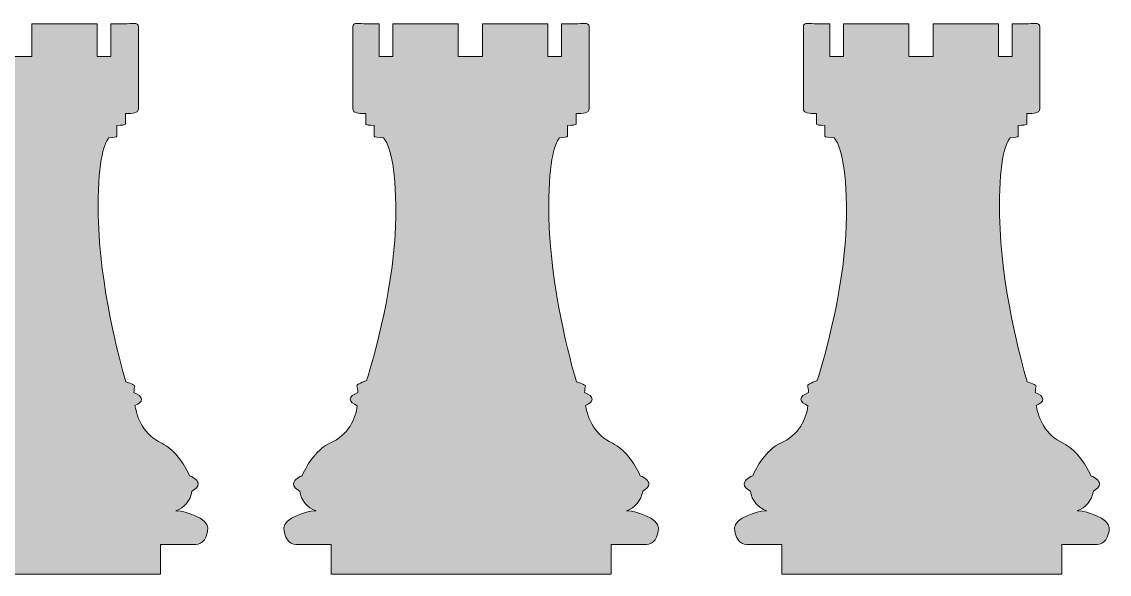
# Model space of a CAD drawing. Header units: inches. Extents: x 492 to 1331, y -1203 to -612.
# Drawn here: x 1169.7 to 1303.7, y -985.3 to -917.3 of the extents above; entities that cross this region are included whole.
import ezdxf

# ---------------------------------------------------------------- set-up
doc = ezdxf.new("R2010")
doc.units = ezdxf.units.IN
doc.header["$MEASUREMENT"] = 0
doc.layers.add('Layer 1', color=7, linetype='Continuous')

msp = doc.modelspace()

# ---------------------------------------------------------------- hatches: boundary and pattern name
at = {"layer": 'Layer 1'}
h = msp.add_hatch(color=7, dxfattribs=at)
h.dxf.hatch_style = 2
edge = h.paths.add_edge_path()
edge.add_spline(control_points=[(1188.91, -977.53), (1188.91, -977.53), (1188.68, -977.53), (1188.68, -977.53), (1189.74, -977.17), (1190.54, -976.24), (1190.69, -975.1), (1191.17, -974.84), (1191.45, -974.55), (1191.45, -974.22), (1191.45, -973.84), (1191.05, -973.48), (1190.37, -973.2), (1189.75, -971.65), (1188.37, -969.88), (1186.98, -969.2), (1184.78, -968.21), (1183.94, -966.17), (1183.66, -964.56), (1184.16, -964.35), (1184.47, -964.08), (1184.47, -963.79), (1184.47, -963.47), (1184.11, -963.18), (1183.53, -962.97), (1183.55, -962.56), (1183.59, -962.29), (1183.63, -962.22), (1183.71, -962.09), (1183.3, -961.87), (1182.53, -961.63), (1181.76, -959.02), (1179.32, -950), (1179.14, -941.16), (1179.01, -934.75), (1179.8, -932.42), (1180.44, -931.58), (1181.01, -931.56), (1181.43, -931.49), (1181.43, -931.41), (1181.43, -931.41), (1181.43, -930.08), (1181.43, -930.08), (1182.04, -930.06), (1182.49, -929.99), (1182.49, -929.91), (1182.49, -929.91), (1182.49, -928.61), (1182.49, -928.61), (1183.38, -928.61), (1184.08, -928.59), (1184.08, -928), (1184.08, -928), (1184.08, -917.92), (1184.08, -917.92), (1184.08, -917.3), (1183.31, -917.56), (1182.37, -917.56), (1182.37, -917.56), (1180.69, -917.56), (1180.69, -917.56), (1180.69, -917.56), (1180.69, -921.6), (1180.69, -921.6), (1180.69, -921.6), (1179.01, -921.6), (1179.01, -921.6), (1179.01, -921.6), (1179.01, -917.56), (1179.01, -917.56), (1179.01, -917.56), (1170.96, -917.56), (1170.96, -917.56), (1170.96, -917.56), (1170.96, -921.6), (1170.96, -921.6), (1170.96, -921.6), (1167.97, -921.6), (1167.97, -921.6), (1167.97, -921.6), (1167.97, -917.56), (1167.97, -917.56), (1167.97, -917.56), (1159.92, -917.56), (1159.92, -917.56), (1159.92, -917.56), (1159.92, -921.6), (1159.92, -921.6), (1159.92, -921.6), (1158.23, -921.6), (1158.23, -921.6), (1158.23, -921.6), (1158.23, -917.56), (1158.23, -917.56), (1158.23, -917.56), (1156.69, -917.56), (1156.69, -917.56), (1155.74, -917.56), (1154.97, -917.3), (1154.97, -917.92), (1154.97, -917.92), (1154.97, -928), (1154.97, -928), (1154.97, -928.59), (1155.67, -928.61), (1156.56, -928.61), (1156.56, -928.61), (1156.56, -929.91), (1156.56, -929.91), (1156.56, -929.99), (1157.01, -930.06), (1157.63, -930.08), (1157.63, -930.08), (1157.63, -931.41), (1157.63, -931.41), (1157.63, -931.5), (1158.11, -931.57), (1158.76, -931.58), (1159.44, -932.42), (1160.3, -934.72), (1160.27, -941), (1160.23, -949.58), (1157.56, -958.67), (1156.67, -961.49), (1155.84, -961.78), (1155.4, -962.04), (1155.49, -962.22), (1155.52, -962.29), (1155.57, -962.56), (1155.6, -962.97), (1155.02, -963.18), (1154.66, -963.47), (1154.66, -963.79), (1154.66, -964.1), (1154.99, -964.37), (1155.54, -964.58), (1155.3, -966.18), (1154.5, -968.17), (1152.14, -969.2), (1150.76, -969.81), (1149.37, -971.63), (1148.75, -973.2), (1148.08, -973.48), (1147.67, -973.84), (1147.67, -974.22), (1147.67, -974.55), (1147.95, -974.84), (1148.43, -975.1), (1148.59, -976.24), (1149.38, -977.17), (1150.44, -977.53), (1150.44, -977.53), (1150.22, -977.53), (1150.22, -977.53), (1149.39, -977.53), (1146.47, -978.46), (1146.47, -979.61), (1146.47, -980.76), (1147.14, -981.69), (1147.97, -981.69), (1147.97, -981.69), (1152.33, -981.69), (1152.33, -981.69), (1152.33, -981.69), (1152.33, -985.33), (1152.33, -985.33), (1152.33, -985.33), (1186.8, -985.33), (1186.8, -985.33), (1186.8, -985.33), (1186.8, -981.69), (1186.8, -981.69), (1186.8, -981.69), (1191.16, -981.69), (1191.16, -981.69), (1191.98, -981.69), (1192.65, -980.76), (1192.65, -979.61), (1192.65, -978.46), (1189.73, -977.53), (1188.91, -977.53)], knot_values=[0, 0, 0, 0, 1, 1, 1, 2, 2, 2, 3, 3, 3, 4, 4, 4, 5, 5, 5, 6, 6, 6, 7, 7, 7, 8, 8, 8, 9, 9, 9, 10, 10, 10, 11, 11, 11, 12, 12, 12, 13, 13, 13, 14, 14, 14, 15, 15, 15, 16, 16, 16, 17, 17, 17, 18, 18, 18, 19, 19, 19, 20, 20, 20, 21, 21, 21, 22, 22, 22, 23, 23, 23, 24, 24, 24, 25, 25, 25, 26, 26, 26, 27, 27, 27, 28, 28, 28, 29, 29, 29, 30, 30, 30, 31, 31, 31, 32, 32, 32, 33, 33, 33, 34, 34, 34, 35, 35, 35, 36, 36, 36, 37, 37, 37, 38, 38, 38, 39, 39, 39, 40, 40, 40, 41, 41, 41, 42, 42, 42, 43, 43, 43, 44, 44, 44, 45, 45, 45, 46, 46, 46, 47, 47, 47, 48, 48, 48, 49, 49, 49, 50, 50, 50, 51, 51, 51, 52, 52, 52, 53, 53, 53, 54, 54, 54, 55, 55, 55, 56, 56, 56, 57, 57, 57, 58, 58, 58, 59, 59, 59, 60, 60, 60, 60], degree=3, periodic=1)
h = msp.add_hatch(color=7, dxfattribs=at)
h.dxf.hatch_style = 2
edge = h.paths.add_edge_path()
edge.add_spline(control_points=[(1244.43, -977.53), (1244.43, -977.53), (1244.21, -977.53), (1244.21, -977.53), (1245.27, -977.17), (1246.07, -976.24), (1246.22, -975.1), (1246.7, -974.84), (1246.98, -974.55), (1246.98, -974.22), (1246.98, -973.84), (1246.58, -973.48), (1245.9, -973.2), (1245.28, -971.65), (1243.89, -969.88), (1242.51, -969.2), (1240.3, -968.21), (1239.46, -966.17), (1239.18, -964.56), (1239.69, -964.35), (1239.99, -964.08), (1239.99, -963.79), (1239.99, -963.47), (1239.64, -963.18), (1239.06, -962.97), (1239.07, -962.56), (1239.12, -962.29), (1239.16, -962.22), (1239.24, -962.09), (1238.83, -961.87), (1238.05, -961.63), (1237.29, -959.02), (1234.84, -950), (1234.66, -941.16), (1234.54, -934.75), (1235.33, -932.42), (1235.96, -931.58), (1236.54, -931.56), (1236.95, -931.49), (1236.95, -931.41), (1236.95, -931.41), (1236.95, -930.08), (1236.95, -930.08), (1237.57, -930.06), (1238.02, -929.99), (1238.02, -929.91), (1238.02, -929.91), (1238.02, -928.61), (1238.02, -928.61), (1238.91, -928.61), (1239.61, -928.59), (1239.61, -928), (1239.61, -928), (1239.61, -917.92), (1239.61, -917.92), (1239.61, -917.3), (1238.84, -917.56), (1237.89, -917.56), (1237.89, -917.56), (1236.22, -917.56), (1236.22, -917.56), (1236.22, -917.56), (1236.22, -921.6), (1236.22, -921.6), (1236.22, -921.6), (1234.54, -921.6), (1234.54, -921.6), (1234.54, -921.6), (1234.54, -917.56), (1234.54, -917.56), (1234.54, -917.56), (1226.49, -917.56), (1226.49, -917.56), (1226.49, -917.56), (1226.49, -921.6), (1226.49, -921.6), (1226.49, -921.6), (1223.49, -921.6), (1223.49, -921.6), (1223.49, -921.6), (1223.49, -917.56), (1223.49, -917.56), (1223.49, -917.56), (1215.44, -917.56), (1215.44, -917.56), (1215.44, -917.56), (1215.44, -921.6), (1215.44, -921.6), (1215.44, -921.6), (1213.76, -921.6), (1213.76, -921.6), (1213.76, -921.6), (1213.76, -917.56), (1213.76, -917.56), (1213.76, -917.56), (1212.21, -917.56), (1212.21, -917.56), (1211.27, -917.56), (1210.5, -917.3), (1210.5, -917.92), (1210.5, -917.92), (1210.5, -928), (1210.5, -928), (1210.5, -928.59), (1211.2, -928.61), (1212.09, -928.61), (1212.09, -928.61), (1212.09, -929.91), (1212.09, -929.91), (1212.09, -929.99), (1212.54, -930.06), (1213.15, -930.08), (1213.15, -930.08), (1213.15, -931.41), (1213.15, -931.41), (1213.15, -931.5), (1213.64, -931.57), (1214.28, -931.58), (1214.97, -932.42), (1215.83, -934.72), (1215.8, -941), (1215.75, -949.58), (1213.09, -958.67), (1212.19, -961.49), (1211.37, -961.78), (1210.93, -962.04), (1211.02, -962.22), (1211.05, -962.29), (1211.1, -962.56), (1211.13, -962.97), (1210.55, -963.18), (1210.19, -963.47), (1210.19, -963.79), (1210.19, -964.1), (1210.52, -964.37), (1211.06, -964.58), (1210.83, -966.18), (1210.02, -968.17), (1207.67, -969.2), (1206.28, -969.81), (1204.9, -971.63), (1204.27, -973.2), (1203.6, -973.48), (1203.2, -973.84), (1203.2, -974.22), (1203.2, -974.55), (1203.48, -974.84), (1203.96, -975.1), (1204.11, -976.24), (1204.91, -977.17), (1205.97, -977.53), (1205.97, -977.53), (1205.75, -977.53), (1205.75, -977.53), (1204.92, -977.53), (1202, -978.46), (1202, -979.61), (1202, -980.76), (1202.67, -981.69), (1203.5, -981.69), (1203.5, -981.69), (1207.85, -981.69), (1207.85, -981.69), (1207.85, -981.69), (1207.85, -985.33), (1207.85, -985.33), (1207.85, -985.33), (1242.33, -985.33), (1242.33, -985.33), (1242.33, -985.33), (1242.33, -981.69), (1242.33, -981.69), (1242.33, -981.69), (1246.68, -981.69), (1246.68, -981.69), (1247.51, -981.69), (1248.18, -980.76), (1248.18, -979.61), (1248.18, -978.46), (1245.26, -977.53), (1244.43, -977.53)], knot_values=[0, 0, 0, 0, 1, 1, 1, 2, 2, 2, 3, 3, 3, 4, 4, 4, 5, 5, 5, 6, 6, 6, 7, 7, 7, 8, 8, 8, 9, 9, 9, 10, 10, 10, 11, 11, 11, 12, 12, 12, 13, 13, 13, 14, 14, 14, 15, 15, 15, 16, 16, 16, 17, 17, 17, 18, 18, 18, 19, 19, 19, 20, 20, 20, 21, 21, 21, 22, 22, 22, 23, 23, 23, 24, 24, 24, 25, 25, 25, 26, 26, 26, 27, 27, 27, 28, 28, 28, 29, 29, 29, 30, 30, 30, 31, 31, 31, 32, 32, 32, 33, 33, 33, 34, 34, 34, 35, 35, 35, 36, 36, 36, 37, 37, 37, 38, 38, 38, 39, 39, 39, 40, 40, 40, 41, 41, 41, 42, 42, 42, 43, 43, 43, 44, 44, 44, 45, 45, 45, 46, 46, 46, 47, 47, 47, 48, 48, 48, 49, 49, 49, 50, 50, 50, 51, 51, 51, 52, 52, 52, 53, 53, 53, 54, 54, 54, 55, 55, 55, 56, 56, 56, 57, 57, 57, 58, 58, 58, 59, 59, 59, 60, 60, 60, 60], degree=3, periodic=1)
h = msp.add_hatch(color=7, dxfattribs=at)
h.dxf.hatch_style = 2
edge = h.paths.add_edge_path()
edge.add_spline(control_points=[(1299.96, -977.53), (1299.96, -977.53), (1299.74, -977.53), (1299.74, -977.53), (1300.8, -977.17), (1301.6, -976.24), (1301.75, -975.1), (1302.23, -974.84), (1302.51, -974.55), (1302.51, -974.22), (1302.51, -973.84), (1302.1, -973.48), (1301.43, -973.2), (1300.8, -971.65), (1299.42, -969.88), (1298.04, -969.2), (1295.83, -968.21), (1294.99, -966.17), (1294.71, -964.56), (1295.21, -964.35), (1295.52, -964.08), (1295.52, -963.79), (1295.52, -963.47), (1295.17, -963.18), (1294.59, -962.97), (1294.6, -962.56), (1294.65, -962.29), (1294.69, -962.22), (1294.77, -962.09), (1294.35, -961.87), (1293.58, -961.63), (1292.82, -959.02), (1290.37, -950), (1290.19, -941.16), (1290.06, -934.75), (1290.86, -932.42), (1291.49, -931.58), (1292.06, -931.56), (1292.48, -931.49), (1292.48, -931.41), (1292.48, -931.41), (1292.48, -930.08), (1292.48, -930.08), (1293.1, -930.06), (1293.54, -929.99), (1293.54, -929.91), (1293.54, -929.91), (1293.54, -928.61), (1293.54, -928.61), (1294.44, -928.61), (1295.14, -928.59), (1295.14, -928), (1295.14, -928), (1295.14, -917.92), (1295.14, -917.92), (1295.14, -917.3), (1294.37, -917.56), (1293.42, -917.56), (1293.42, -917.56), (1291.75, -917.56), (1291.75, -917.56), (1291.75, -917.56), (1291.75, -921.6), (1291.75, -921.6), (1291.75, -921.6), (1290.07, -921.6), (1290.07, -921.6), (1290.07, -921.6), (1290.07, -917.56), (1290.07, -917.56), (1290.07, -917.56), (1282.02, -917.56), (1282.02, -917.56), (1282.02, -917.56), (1282.02, -921.6), (1282.02, -921.6), (1282.02, -921.6), (1279.02, -921.6), (1279.02, -921.6), (1279.02, -921.6), (1279.02, -917.56), (1279.02, -917.56), (1279.02, -917.56), (1270.97, -917.56), (1270.97, -917.56), (1270.97, -917.56), (1270.97, -921.6), (1270.97, -921.6), (1270.97, -921.6), (1269.29, -921.6), (1269.29, -921.6), (1269.29, -921.6), (1269.29, -917.56), (1269.29, -917.56), (1269.29, -917.56), (1267.74, -917.56), (1267.74, -917.56), (1266.79, -917.56), (1266.02, -917.3), (1266.02, -917.92), (1266.02, -917.92), (1266.02, -928), (1266.02, -928), (1266.02, -928.59), (1266.73, -928.61), (1267.62, -928.61), (1267.62, -928.61), (1267.62, -929.91), (1267.62, -929.91), (1267.62, -929.99), (1268.07, -930.06), (1268.68, -930.08), (1268.68, -930.08), (1268.68, -931.41), (1268.68, -931.41), (1268.68, -931.5), (1269.17, -931.57), (1269.81, -931.58), (1270.49, -932.42), (1271.36, -934.72), (1271.33, -941), (1271.28, -949.58), (1268.62, -958.67), (1267.72, -961.49), (1266.9, -961.78), (1266.45, -962.04), (1266.55, -962.22), (1266.58, -962.29), (1266.63, -962.56), (1266.66, -962.97), (1266.08, -963.18), (1265.72, -963.47), (1265.72, -963.79), (1265.72, -964.1), (1266.05, -964.37), (1266.59, -964.58), (1266.36, -966.18), (1265.55, -968.17), (1263.2, -969.2), (1261.81, -969.81), (1260.42, -971.63), (1259.8, -973.2), (1259.13, -973.48), (1258.73, -973.84), (1258.73, -974.22), (1258.73, -974.55), (1259.01, -974.84), (1259.49, -975.1), (1259.64, -976.24), (1260.44, -977.17), (1261.5, -977.53), (1261.5, -977.53), (1261.27, -977.53), (1261.27, -977.53), (1260.45, -977.53), (1257.53, -978.46), (1257.53, -979.61), (1257.53, -980.76), (1258.2, -981.69), (1259.03, -981.69), (1259.03, -981.69), (1263.38, -981.69), (1263.38, -981.69), (1263.38, -981.69), (1263.38, -985.33), (1263.38, -985.33), (1263.38, -985.33), (1297.86, -985.33), (1297.86, -985.33), (1297.86, -985.33), (1297.86, -981.69), (1297.86, -981.69), (1297.86, -981.69), (1302.21, -981.69), (1302.21, -981.69), (1303.04, -981.69), (1303.71, -980.76), (1303.71, -979.61), (1303.71, -978.46), (1300.79, -977.53), (1299.96, -977.53)], knot_values=[0, 0, 0, 0, 1, 1, 1, 2, 2, 2, 3, 3, 3, 4, 4, 4, 5, 5, 5, 6, 6, 6, 7, 7, 7, 8, 8, 8, 9, 9, 9, 10, 10, 10, 11, 11, 11, 12, 12, 12, 13, 13, 13, 14, 14, 14, 15, 15, 15, 16, 16, 16, 17, 17, 17, 18, 18, 18, 19, 19, 19, 20, 20, 20, 21, 21, 21, 22, 22, 22, 23, 23, 23, 24, 24, 24, 25, 25, 25, 26, 26, 26, 27, 27, 27, 28, 28, 28, 29, 29, 29, 30, 30, 30, 31, 31, 31, 32, 32, 32, 33, 33, 33, 34, 34, 34, 35, 35, 35, 36, 36, 36, 37, 37, 37, 38, 38, 38, 39, 39, 39, 40, 40, 40, 41, 41, 41, 42, 42, 42, 43, 43, 43, 44, 44, 44, 45, 45, 45, 46, 46, 46, 47, 47, 47, 48, 48, 48, 49, 49, 49, 50, 50, 50, 51, 51, 51, 52, 52, 52, 53, 53, 53, 54, 54, 54, 55, 55, 55, 56, 56, 56, 57, 57, 57, 58, 58, 58, 59, 59, 59, 60, 60, 60, 60], degree=3, periodic=1)

# ---------------------------------------------------------------- linework, layer by layer
at = {"layer": 'Layer 1', "lineweight": 0}
for points in [[(1188.91, -977.53), (1188.91, -977.53), (1188.68, -977.53), (1188.68, -977.53), (1189.74, -977.17), (1190.54, -976.24), (1190.69, -975.1), (1191.17, -974.84), (1191.45, -974.55), (1191.45, -974.22), (1191.45, -973.84), (1191.05, -973.48), (1190.37, -973.2), (1189.75, -971.65), (1188.37, -969.88), (1186.98, -969.2), (1184.78, -968.21), (1183.94, -966.17), (1183.66, -964.56), (1184.16, -964.35), (1184.47, -964.08), (1184.47, -963.79), (1184.47, -963.47), (1184.11, -963.18), (1183.53, -962.97), (1183.55, -962.56), (1183.59, -962.29), (1183.63, -962.22), (1183.71, -962.09), (1183.3, -961.87), (1182.53, -961.63), (1181.76, -959.02), (1179.32, -950), (1179.14, -941.16), (1179.01, -934.75), (1179.8, -932.42), (1180.44, -931.58), (1181.01, -931.56), (1181.43, -931.49), (1181.43, -931.41), (1181.43, -931.41), (1181.43, -930.08), (1181.43, -930.08), (1182.04, -930.06), (1182.49, -929.99), (1182.49, -929.91), (1182.49, -929.91), (1182.49, -928.61), (1182.49, -928.61), (1183.38, -928.61), (1184.08, -928.59), (1184.08, -928), (1184.08, -928), (1184.08, -917.92), (1184.08, -917.92), (1184.08, -917.3), (1183.31, -917.56), (1182.37, -917.56), (1182.37, -917.56), (1180.69, -917.56), (1180.69, -917.56), (1180.69, -917.56), (1180.69, -921.6), (1180.69, -921.6), (1180.69, -921.6), (1179.01, -921.6), (1179.01, -921.6), (1179.01, -921.6), (1179.01, -917.56), (1179.01, -917.56), (1179.01, -917.56), (1170.96, -917.56), (1170.96, -917.56), (1170.96, -917.56), (1170.96, -921.6), (1170.96, -921.6), (1170.96, -921.6), (1167.97, -921.6), (1167.97, -921.6), (1167.97, -921.6), (1167.97, -917.56), (1167.97, -917.56), (1167.97, -917.56), (1159.92, -917.56), (1159.92, -917.56), (1159.92, -917.56), (1159.92, -921.6), (1159.92, -921.6), (1159.92, -921.6), (1158.23, -921.6), (1158.23, -921.6), (1158.23, -921.6), (1158.23, -917.56), (1158.23, -917.56), (1158.23, -917.56), (1156.69, -917.56), (1156.69, -917.56), (1155.74, -917.56), (1154.97, -917.3), (1154.97, -917.92), (1154.97, -917.92), (1154.97, -928), (1154.97, -928), (1154.97, -928.59), (1155.67, -928.61), (1156.56, -928.61), (1156.56, -928.61), (1156.56, -929.91), (1156.56, -929.91), (1156.56, -929.99), (1157.01, -930.06), (1157.63, -930.08), (1157.63, -930.08), (1157.63, -931.41), (1157.63, -931.41), (1157.63, -931.5), (1158.11, -931.57), (1158.76, -931.58), (1159.44, -932.42), (1160.3, -934.72), (1160.27, -941), (1160.23, -949.58), (1157.56, -958.67), (1156.67, -961.49), (1155.84, -961.78), (1155.4, -962.04), (1155.49, -962.22), (1155.52, -962.29), (1155.57, -962.56), (1155.6, -962.97), (1155.02, -963.18), (1154.66, -963.47), (1154.66, -963.79), (1154.66, -964.1), (1154.99, -964.37), (1155.54, -964.58), (1155.3, -966.18), (1154.5, -968.17), (1152.14, -969.2), (1150.76, -969.81), (1149.37, -971.63), (1148.75, -973.2), (1148.08, -973.48), (1147.67, -973.84), (1147.67, -974.22), (1147.67, -974.55), (1147.95, -974.84), (1148.43, -975.1), (1148.59, -976.24), (1149.38, -977.17), (1150.44, -977.53), (1150.44, -977.53), (1150.22, -977.53), (1150.22, -977.53), (1149.39, -977.53), (1146.47, -978.46), (1146.47, -979.61), (1146.47, -980.76), (1147.14, -981.69), (1147.97, -981.69), (1147.97, -981.69), (1152.33, -981.69), (1152.33, -981.69), (1152.33, -981.69), (1152.33, -985.33), (1152.33, -985.33), (1152.33, -985.33), (1186.8, -985.33), (1186.8, -985.33), (1186.8, -985.33), (1186.8, -981.69), (1186.8, -981.69), (1186.8, -981.69), (1191.16, -981.69), (1191.16, -981.69), (1191.98, -981.69), (1192.65, -980.76), (1192.65, -979.61), (1192.65, -978.46), (1189.73, -977.53), (1188.91, -977.53)], [(1244.43, -977.53), (1244.43, -977.53), (1244.21, -977.53), (1244.21, -977.53), (1245.27, -977.17), (1246.07, -976.24), (1246.22, -975.1), (1246.7, -974.84), (1246.98, -974.55), (1246.98, -974.22), (1246.98, -973.84), (1246.58, -973.48), (1245.9, -973.2), (1245.28, -971.65), (1243.89, -969.88), (1242.51, -969.2), (1240.3, -968.21), (1239.46, -966.17), (1239.18, -964.56), (1239.69, -964.35), (1239.99, -964.08), (1239.99, -963.79), (1239.99, -963.47), (1239.64, -963.18), (1239.06, -962.97), (1239.07, -962.56), (1239.12, -962.29), (1239.16, -962.22), (1239.24, -962.09), (1238.83, -961.87), (1238.05, -961.63), (1237.29, -959.02), (1234.84, -950), (1234.66, -941.16), (1234.54, -934.75), (1235.33, -932.42), (1235.96, -931.58), (1236.54, -931.56), (1236.95, -931.49), (1236.95, -931.41), (1236.95, -931.41), (1236.95, -930.08), (1236.95, -930.08), (1237.57, -930.06), (1238.02, -929.99), (1238.02, -929.91), (1238.02, -929.91), (1238.02, -928.61), (1238.02, -928.61), (1238.91, -928.61), (1239.61, -928.59), (1239.61, -928), (1239.61, -928), (1239.61, -917.92), (1239.61, -917.92), (1239.61, -917.3), (1238.84, -917.56), (1237.89, -917.56), (1237.89, -917.56), (1236.22, -917.56), (1236.22, -917.56), (1236.22, -917.56), (1236.22, -921.6), (1236.22, -921.6), (1236.22, -921.6), (1234.54, -921.6), (1234.54, -921.6), (1234.54, -921.6), (1234.54, -917.56), (1234.54, -917.56), (1234.54, -917.56), (1226.49, -917.56), (1226.49, -917.56), (1226.49, -917.56), (1226.49, -921.6), (1226.49, -921.6), (1226.49, -921.6), (1223.49, -921.6), (1223.49, -921.6), (1223.49, -921.6), (1223.49, -917.56), (1223.49, -917.56), (1223.49, -917.56), (1215.44, -917.56), (1215.44, -917.56), (1215.44, -917.56), (1215.44, -921.6), (1215.44, -921.6), (1215.44, -921.6), (1213.76, -921.6), (1213.76, -921.6), (1213.76, -921.6), (1213.76, -917.56), (1213.76, -917.56), (1213.76, -917.56), (1212.21, -917.56), (1212.21, -917.56), (1211.27, -917.56), (1210.5, -917.3), (1210.5, -917.92), (1210.5, -917.92), (1210.5, -928), (1210.5, -928), (1210.5, -928.59), (1211.2, -928.61), (1212.09, -928.61), (1212.09, -928.61), (1212.09, -929.91), (1212.09, -929.91), (1212.09, -929.99), (1212.54, -930.06), (1213.15, -930.08), (1213.15, -930.08), (1213.15, -931.41), (1213.15, -931.41), (1213.15, -931.5), (1213.64, -931.57), (1214.28, -931.58), (1214.97, -932.42), (1215.83, -934.72), (1215.8, -941), (1215.75, -949.58), (1213.09, -958.67), (1212.19, -961.49), (1211.37, -961.78), (1210.93, -962.04), (1211.02, -962.22), (1211.05, -962.29), (1211.1, -962.56), (1211.13, -962.97), (1210.55, -963.18), (1210.19, -963.47), (1210.19, -963.79), (1210.19, -964.1), (1210.52, -964.37), (1211.06, -964.58), (1210.83, -966.18), (1210.02, -968.17), (1207.67, -969.2), (1206.28, -969.81), (1204.9, -971.63), (1204.27, -973.2), (1203.6, -973.48), (1203.2, -973.84), (1203.2, -974.22), (1203.2, -974.55), (1203.48, -974.84), (1203.96, -975.1), (1204.11, -976.24), (1204.91, -977.17), (1205.97, -977.53), (1205.97, -977.53), (1205.75, -977.53), (1205.75, -977.53), (1204.92, -977.53), (1202, -978.46), (1202, -979.61), (1202, -980.76), (1202.67, -981.69), (1203.5, -981.69), (1203.5, -981.69), (1207.85, -981.69), (1207.85, -981.69), (1207.85, -981.69), (1207.85, -985.33), (1207.85, -985.33), (1207.85, -985.33), (1242.33, -985.33), (1242.33, -985.33), (1242.33, -985.33), (1242.33, -981.69), (1242.33, -981.69), (1242.33, -981.69), (1246.68, -981.69), (1246.68, -981.69), (1247.51, -981.69), (1248.18, -980.76), (1248.18, -979.61), (1248.18, -978.46), (1245.26, -977.53), (1244.43, -977.53)], [(1299.96, -977.53), (1299.96, -977.53), (1299.74, -977.53), (1299.74, -977.53), (1300.8, -977.17), (1301.6, -976.24), (1301.75, -975.1), (1302.23, -974.84), (1302.51, -974.55), (1302.51, -974.22), (1302.51, -973.84), (1302.1, -973.48), (1301.43, -973.2), (1300.8, -971.65), (1299.42, -969.88), (1298.04, -969.2), (1295.83, -968.21), (1294.99, -966.17), (1294.71, -964.56), (1295.21, -964.35), (1295.52, -964.08), (1295.52, -963.79), (1295.52, -963.47), (1295.17, -963.18), (1294.59, -962.97), (1294.6, -962.56), (1294.65, -962.29), (1294.69, -962.22), (1294.77, -962.09), (1294.35, -961.87), (1293.58, -961.63), (1292.82, -959.02), (1290.37, -950), (1290.19, -941.16), (1290.06, -934.75), (1290.86, -932.42), (1291.49, -931.58), (1292.06, -931.56), (1292.48, -931.49), (1292.48, -931.41), (1292.48, -931.41), (1292.48, -930.08), (1292.48, -930.08), (1293.1, -930.06), (1293.54, -929.99), (1293.54, -929.91), (1293.54, -929.91), (1293.54, -928.61), (1293.54, -928.61), (1294.44, -928.61), (1295.14, -928.59), (1295.14, -928), (1295.14, -928), (1295.14, -917.92), (1295.14, -917.92), (1295.14, -917.3), (1294.37, -917.56), (1293.42, -917.56), (1293.42, -917.56), (1291.75, -917.56), (1291.75, -917.56), (1291.75, -917.56), (1291.75, -921.6), (1291.75, -921.6), (1291.75, -921.6), (1290.07, -921.6), (1290.07, -921.6), (1290.07, -921.6), (1290.07, -917.56), (1290.07, -917.56), (1290.07, -917.56), (1282.02, -917.56), (1282.02, -917.56), (1282.02, -917.56), (1282.02, -921.6), (1282.02, -921.6), (1282.02, -921.6), (1279.02, -921.6), (1279.02, -921.6), (1279.02, -921.6), (1279.02, -917.56), (1279.02, -917.56), (1279.02, -917.56), (1270.97, -917.56), (1270.97, -917.56), (1270.97, -917.56), (1270.97, -921.6), (1270.97, -921.6), (1270.97, -921.6), (1269.29, -921.6), (1269.29, -921.6), (1269.29, -921.6), (1269.29, -917.56), (1269.29, -917.56), (1269.29, -917.56), (1267.74, -917.56), (1267.74, -917.56), (1266.79, -917.56), (1266.02, -917.3), (1266.02, -917.92), (1266.02, -917.92), (1266.02, -928), (1266.02, -928), (1266.02, -928.59), (1266.73, -928.61), (1267.62, -928.61), (1267.62, -928.61), (1267.62, -929.91), (1267.62, -929.91), (1267.62, -929.99), (1268.07, -930.06), (1268.68, -930.08), (1268.68, -930.08), (1268.68, -931.41), (1268.68, -931.41), (1268.68, -931.5), (1269.17, -931.57), (1269.81, -931.58), (1270.49, -932.42), (1271.36, -934.72), (1271.33, -941), (1271.28, -949.58), (1268.62, -958.67), (1267.72, -961.49), (1266.9, -961.78), (1266.45, -962.04), (1266.55, -962.22), (1266.58, -962.29), (1266.63, -962.56), (1266.66, -962.97), (1266.08, -963.18), (1265.72, -963.47), (1265.72, -963.79), (1265.72, -964.1), (1266.05, -964.37), (1266.59, -964.58), (1266.36, -966.18), (1265.55, -968.17), (1263.2, -969.2), (1261.81, -969.81), (1260.42, -971.63), (1259.8, -973.2), (1259.13, -973.48), (1258.73, -973.84), (1258.73, -974.22), (1258.73, -974.55), (1259.01, -974.84), (1259.49, -975.1), (1259.64, -976.24), (1260.44, -977.17), (1261.5, -977.53), (1261.5, -977.53), (1261.27, -977.53), (1261.27, -977.53), (1260.45, -977.53), (1257.53, -978.46), (1257.53, -979.61), (1257.53, -980.76), (1258.2, -981.69), (1259.03, -981.69), (1259.03, -981.69), (1263.38, -981.69), (1263.38, -981.69), (1263.38, -981.69), (1263.38, -985.33), (1263.38, -985.33), (1263.38, -985.33), (1297.86, -985.33), (1297.86, -985.33), (1297.86, -985.33), (1297.86, -981.69), (1297.86, -981.69), (1297.86, -981.69), (1302.21, -981.69), (1302.21, -981.69), (1303.04, -981.69), (1303.71, -980.76), (1303.71, -979.61), (1303.71, -978.46), (1300.79, -977.53), (1299.96, -977.53)]]:
    msp.add_open_spline(points, degree=3, knots=[0, 0, 0, 0, 1, 1, 1, 2, 2, 2, 3, 3, 3, 4, 4, 4, 5, 5, 5, 6, 6, 6, 7, 7, 7, 8, 8, 8, 9, 9, 9, 10, 10, 10, 11, 11, 11, 12, 12, 12, 13, 13, 13, 14, 14, 14, 15, 15, 15, 16, 16, 16, 17, 17, 17, 18, 18, 18, 19, 19, 19, 20, 20, 20, 21, 21, 21, 22, 22, 22, 23, 23, 23, 24, 24, 24, 25, 25, 25, 26, 26, 26, 27, 27, 27, 28, 28, 28, 29, 29, 29, 30, 30, 30, 31, 31, 31, 32, 32, 32, 33, 33, 33, 34, 34, 34, 35, 35, 35, 36, 36, 36, 37, 37, 37, 38, 38, 38, 39, 39, 39, 40, 40, 40, 41, 41, 41, 42, 42, 42, 43, 43, 43, 44, 44, 44, 45, 45, 45, 46, 46, 46, 47, 47, 47, 48, 48, 48, 49, 49, 49, 50, 50, 50, 51, 51, 51, 52, 52, 52, 53, 53, 53, 54, 54, 54, 55, 55, 55, 56, 56, 56, 57, 57, 57, 58, 58, 58, 59, 59, 59, 60, 60, 60, 60], dxfattribs=at)

doc.saveas('drawing.dxf')
